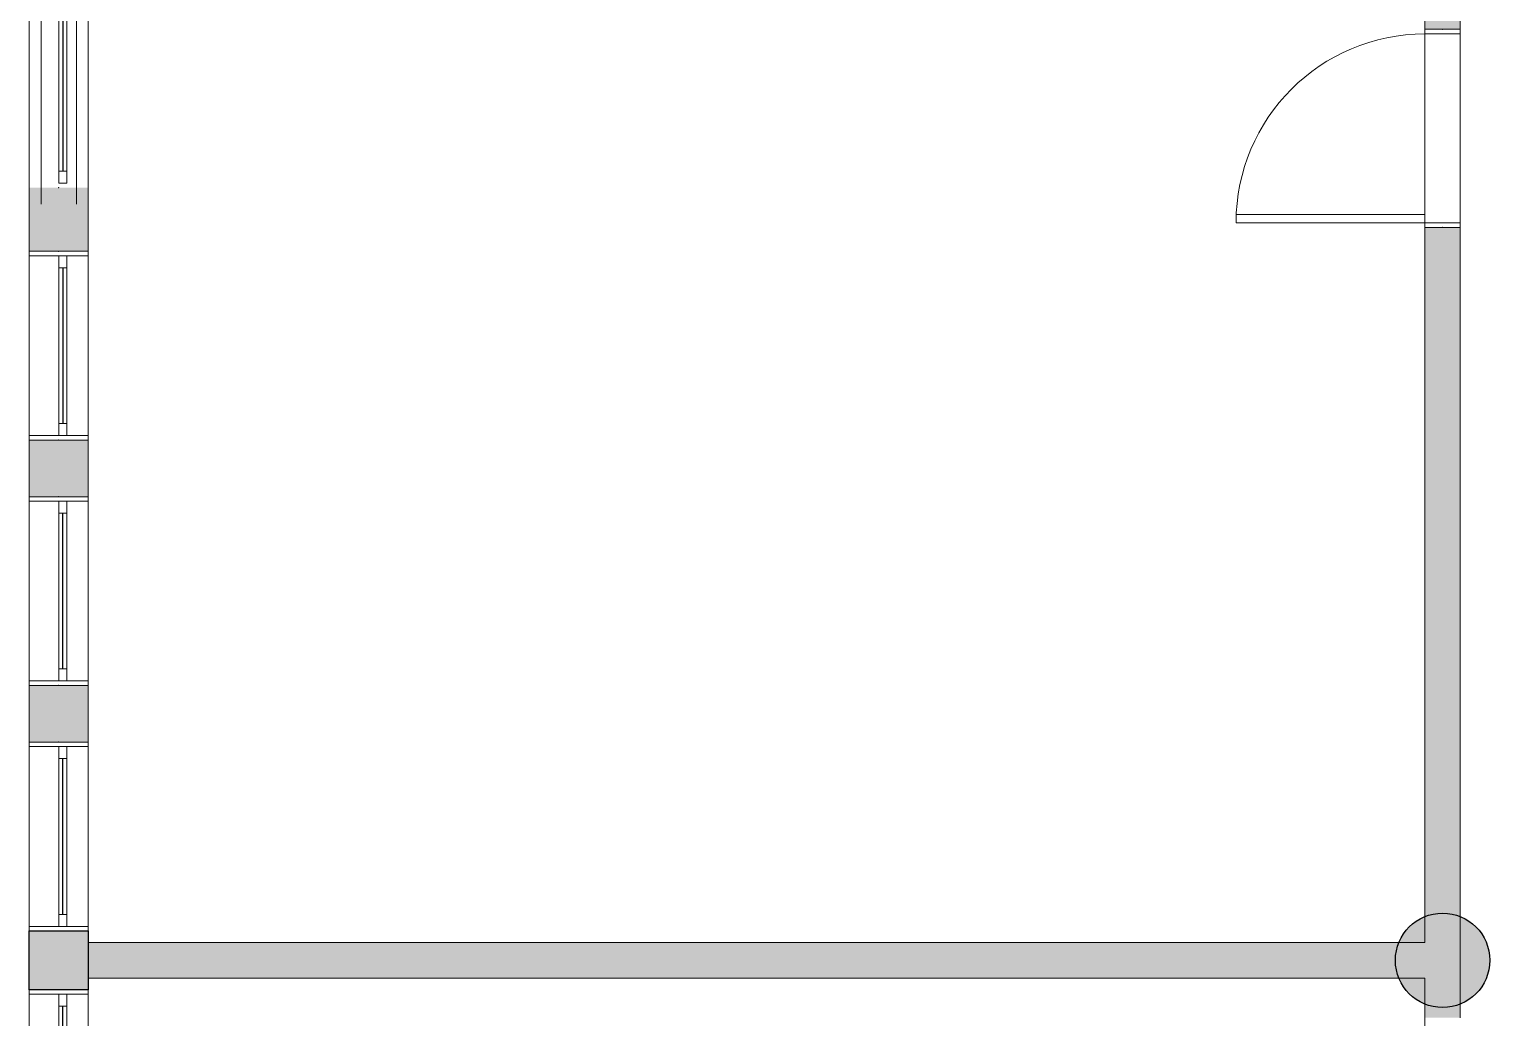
# Model space of a CAD drawing. Header units: metres. Extents: x 512 to 829, y -209 to 245.
# Drawn here: x 745.45 to 751.63, y -90.22 to -86.03 of the extents above; entities that cross this region are included whole.
import ezdxf

# ---------------------------------------------------------------- set-up
doc = ezdxf.new("R2010")
doc.units = ezdxf.units.M
doc.header["$LTSCALE"] = 0.508
doc.set_wipeout_variables(frame=1)
doc.header["$PDSIZE"] = -2
for name, color, linetype, lineweight in [('CONTORNO', 7, 'Continuous', 15), ('None', 7, 'Continuous', 5), ('NãoImprimir', 7, 'Continuous', 5), ('Peitoris', 2, 'Continuous', 5), ('Telhado-Princ', 7, 'Continuous', 5)]:
    doc.layers.add(name, color=color, linetype=linetype, lineweight=lineweight)

# ---------------------------------------------------------------- blocks, each defined once
blk = doc.blocks.new('Grupo-887')
at = {"layer": 'CONTORNO', "color": 7, "linetype": 'Continuous', "lineweight": 9}
for p, q in [((0.47, 0.075), (-0.47, 0.075)), ((0.47, -0.075), (-0.47, -0.075))]:
    blk.add_line(p, q, dxfattribs=at)
blk = doc.blocks.new('Grupo-888')
at = {"layer": 'None', "color": 7, "linetype": 'Continuous', "lineweight": 5}
for p, q in [((-0.38095, 0.034925), (-0.38095, 0)), ((0.38095, 0.034925), (0.38095, 0))]:
    blk.add_line(p, q, dxfattribs=at)
blk = doc.blocks.new('Grupo-889')
at = {"color": 7, "linetype": 'Continuous', "lineweight": 5}
for points in [[(-0.38095, 0.034925), (-0.33015, 0.034925), (-0.33015, 0), (-0.38095, 0)], [(0.33015, 0.034925), (0.38095, 0.034925), (0.38095, 0), (0.33015, 0)]]:
    blk.add_wipeout(points, dxfattribs=at).dxf.layer = 'None'
at = {"layer": 'None', "color": 7, "linetype": 'Continuous', "lineweight": 5}
for points in [[(-0.38095, 0.034925), (-0.33015, 0.034925), (-0.33015, 0), (-0.38095, 0)], [(0.33015, 0.034925), (0.38095, 0.034925), (0.38095, 0), (0.33015, 0)]]:
    blk.add_lwpolyline(points, close=True, dxfattribs=at)
blk = doc.blocks.new('Grupo-890')
at = {"layer": 'None', "color": 7}
blk.add_blockref('Grupo-888', (0, 0), dxfattribs=at)
at = {"color": 7, "linetype": 'Continuous', "lineweight": 5}
blk.add_wipeout([(-0.33015, 0.034925), (0.33015, 0.034925), (0.33015, 0), (-0.33015, 0)], dxfattribs=at).dxf.layer = 'None'
at = {"layer": 'None', "color": 7, "linetype": 'Continuous', "lineweight": 5}
blk.add_lwpolyline([(-0.33015, 0.034925), (0.33015, 0.034925), (0.33015, 0), (-0.33015, 0)], close=True, dxfattribs=at)
at = {"layer": 'None', "color": 7}
blk.add_blockref('Grupo-889', (0, 0), dxfattribs=at)
at = {"layer": 'None', "color": 7, "linetype": 'Continuous', "lineweight": 5}
for p, q in [((-0.38095, 0.034925), (-0.33015, 0.034925)), ((-0.38095, 0), (-0.33015, 0)), ((-0.33015, 0.034925), (-0.33015, 0)), ((0.38095, 0.034925), (0.33015, 0.034925)), ((0.33015, 0.034925), (0.33015, 0)), ((0.38095, 0), (0.33015, 0))]:
    blk.add_line(p, q, dxfattribs=at)
blk = doc.blocks.new('Grupo-891')
at = {"color": 7, "linetype": 'Continuous', "lineweight": 9}
blk.add_wipeout([(-0.3301, 0.0181), (0.3301, 0.0181), (0.3301, 0.0168), (-0.3301, 0.0168)], dxfattribs=at).dxf.layer = 'None'
blk = doc.blocks.new('Grupo-892')
at = {"layer": 'None', "color": 7}
blk.add_blockref('Grupo-891', (0, 0), dxfattribs=at)
at = {"layer": 'None', "color": 7, "linetype": 'Continuous', "lineweight": 25}
for p, q in [((-0.3301, 0.0181), (0.3301, 0.0181)), ((-0.3301, 0.0168), (0.3301, 0.0168))]:
    blk.add_line(p, q, dxfattribs=at)
blk = doc.blocks.new('Grupo-893')
at = {"layer": 'None', "color": 7, "linetype": 'Continuous', "lineweight": 20}
for p, q in [((0.4, 0.125), (-0.4, 0.125)), ((0.4, -0.125), (-0.4, -0.125))]:
    blk.add_line(p, q, dxfattribs=at)
blk = doc.blocks.new('Window (2D)-86')
at = {"color": 7, "linetype": 'Continuous', "lineweight": 5}
blk.add_wipeout([(-0.4, 0.125), (0.4, 0.125), (0.4, -0.125), (-0.4, -0.125)], dxfattribs=at).dxf.layer = 'None'
at = {"layer": 'None', "color": 7, "linetype": 'Continuous', "lineweight": 5}
for p, q in [((-0.4, 0.125), (0.4, 0.125)), ((-0.4, -0.125), (0.4, -0.125))]:
    blk.add_line(p, q, dxfattribs=at)
at = {"layer": 'NãoImprimir', "linetype": 'Continuous'}
for p in [(-0.4, 0), (0.4, 0)]:
    blk.add_point(p, dxfattribs=at)
at = {"layer": 'None', "color": 7}
blk.add_blockref('Grupo-887', (0, 0), dxfattribs=at)
at = {"layer": 'Peitoris'}
blk.add_blockref('Grupo-890', (0, 0), dxfattribs=at)
blk.add_blockref('Grupo-892', (0, 0), dxfattribs=at)
at = {"layer": 'Telhado-Princ'}
blk.add_blockref('Grupo-893', (0, 0), dxfattribs=at)
blk = doc.blocks.new('Grupo-894')
at = {"color": 7, "linetype": 'Continuous', "lineweight": 5}
for points in [[(-0.4, 0.125), (-0.38095, 0.125), (-0.38095, -0.125), (-0.4, -0.125)], [(0.38095, 0.125), (0.4, 0.125), (0.4, -0.125), (0.38095, -0.125)]]:
    blk.add_wipeout(points, dxfattribs=at).dxf.layer = 'None'
at = {"layer": 'None', "color": 7, "linetype": 'Continuous', "lineweight": 5}
for points in [[(-0.4, 0.125), (-0.38095, 0.125), (-0.38095, -0.125), (-0.4, -0.125)], [(0.38095, 0.125), (0.4, 0.125), (0.4, -0.125), (0.38095, -0.125)]]:
    blk.add_lwpolyline(points, close=True, dxfattribs=at)
blk = doc.blocks.new('Grupo-895')
at = {"layer": 'None', "color": 7}
blk.add_blockref('Grupo-894', (0, 0), dxfattribs=at)
at = {"layer": 'None', "color": 7, "linetype": 'Continuous', "lineweight": 5}
for p, q in [((-0.4, 0.125), (-0.38095, 0.125)), ((-0.38095, 0.125), (-0.38095, -0.125)), ((0.4, 0.125), (0.38095, 0.125)), ((0.38095, 0.125), (0.38095, -0.125)), ((-0.4, -0.125), (-0.38095, -0.125)), ((0.4, -0.125), (0.38095, -0.125))]:
    blk.add_line(p, q, dxfattribs=at)
blk = doc.blocks.new('Grupo-896')
at = {"layer": 'None', "color": 7, "linetype": 'Continuous', "lineweight": 5}
for p, q in [((-0.38095, 0.034925), (-0.38095, 0)), ((0.38095, 0.034925), (0.38095, 0))]:
    blk.add_line(p, q, dxfattribs=at)
blk = doc.blocks.new('Grupo-897')
at = {"color": 7, "linetype": 'Continuous', "lineweight": 5}
for points in [[(-0.38095, 0.034925), (-0.33015, 0.034925), (-0.33015, 0), (-0.38095, 0)], [(0.33015, 0.034925), (0.38095, 0.034925), (0.38095, 0), (0.33015, 0)]]:
    blk.add_wipeout(points, dxfattribs=at).dxf.layer = 'None'
at = {"layer": 'None', "color": 7, "linetype": 'Continuous', "lineweight": 5}
for points in [[(-0.38095, 0.034925), (-0.33015, 0.034925), (-0.33015, 0), (-0.38095, 0)], [(0.33015, 0.034925), (0.38095, 0.034925), (0.38095, 0), (0.33015, 0)]]:
    blk.add_lwpolyline(points, close=True, dxfattribs=at)
blk = doc.blocks.new('Grupo-898')
at = {"layer": 'None', "color": 7}
blk.add_blockref('Grupo-896', (0, 0), dxfattribs=at)
at = {"color": 7, "linetype": 'Continuous', "lineweight": 5}
blk.add_wipeout([(-0.33015, 0.034925), (0.33015, 0.034925), (0.33015, 0), (-0.33015, 0)], dxfattribs=at).dxf.layer = 'None'
at = {"layer": 'None', "color": 7, "linetype": 'Continuous', "lineweight": 5}
blk.add_lwpolyline([(-0.33015, 0.034925), (0.33015, 0.034925), (0.33015, 0), (-0.33015, 0)], close=True, dxfattribs=at)
at = {"layer": 'None', "color": 7}
blk.add_blockref('Grupo-897', (0, 0), dxfattribs=at)
at = {"layer": 'None', "color": 7, "linetype": 'Continuous', "lineweight": 5}
for p, q in [((-0.38095, 0.034925), (-0.33015, 0.034925)), ((-0.38095, 0), (-0.33015, 0)), ((-0.33015, 0.034925), (-0.33015, 0)), ((0.38095, 0.034925), (0.33015, 0.034925)), ((0.33015, 0.034925), (0.33015, 0)), ((0.38095, 0), (0.33015, 0))]:
    blk.add_line(p, q, dxfattribs=at)
blk = doc.blocks.new('Grupo-899')
at = {"color": 7, "linetype": 'Continuous', "lineweight": 9}
blk.add_wipeout([(-0.3301, 0.0181), (0.3301, 0.0181), (0.3301, 0.0168), (-0.3301, 0.0168)], dxfattribs=at).dxf.layer = 'None'
blk = doc.blocks.new('Grupo-900')
at = {"layer": 'None', "color": 7}
blk.add_blockref('Grupo-899', (0, 0), dxfattribs=at)
at = {"layer": 'None', "color": 7, "linetype": 'Continuous', "lineweight": 25}
for p, q in [((-0.3301, 0.0181), (0.3301, 0.0181)), ((-0.3301, 0.0168), (0.3301, 0.0168))]:
    blk.add_line(p, q, dxfattribs=at)
blk = doc.blocks.new('Grupo-901')
at = {"layer": 'None', "color": 7, "linetype": 'Continuous', "lineweight": 20}
for p, q in [((0.4, 0.125), (-0.4, 0.125)), ((0.4, -0.125), (-0.4, -0.125))]:
    blk.add_line(p, q, dxfattribs=at)
blk = doc.blocks.new('Window (2D)-87')
at = {"color": 7, "linetype": 'Continuous', "lineweight": 5}
blk.add_wipeout([(-0.4, 0.125), (0.4, 0.125), (0.4, -0.125), (-0.4, -0.125)], dxfattribs=at).dxf.layer = 'None'
at = {"layer": 'None', "color": 7}
blk.add_blockref('Grupo-895', (0, 0), dxfattribs=at)
at = {"layer": 'None', "color": 7, "linetype": 'Continuous', "lineweight": 5}
for p, q in [((-0.4, 0.125), (0.4, 0.125)), ((-0.4, -0.125), (0.4, -0.125))]:
    blk.add_line(p, q, dxfattribs=at)
at = {"layer": 'NãoImprimir', "linetype": 'Continuous'}
for p in [(-0.4, 0), (0.4, 0)]:
    blk.add_point(p, dxfattribs=at)
at = {"layer": 'Peitoris'}
blk.add_blockref('Grupo-898', (0, 0), dxfattribs=at)
blk.add_blockref('Grupo-900', (0, 0), dxfattribs=at)
at = {"layer": 'Telhado-Princ'}
blk.add_blockref('Grupo-901', (0, 0), dxfattribs=at)
blk = doc.blocks.new('Grupo-902')
at = {"color": 7, "linetype": 'Continuous', "lineweight": 5}
for points in [[(-0.4, 0.125), (-0.38095, 0.125), (-0.38095, -0.125), (-0.4, -0.125)], [(0.38095, 0.125), (0.4, 0.125), (0.4, -0.125), (0.38095, -0.125)]]:
    blk.add_wipeout(points, dxfattribs=at).dxf.layer = 'None'
at = {"layer": 'None', "color": 7, "linetype": 'Continuous', "lineweight": 5}
for points in [[(-0.4, 0.125), (-0.38095, 0.125), (-0.38095, -0.125), (-0.4, -0.125)], [(0.38095, 0.125), (0.4, 0.125), (0.4, -0.125), (0.38095, -0.125)]]:
    blk.add_lwpolyline(points, close=True, dxfattribs=at)
blk = doc.blocks.new('Grupo-903')
at = {"layer": 'None', "color": 7}
blk.add_blockref('Grupo-902', (0, 0), dxfattribs=at)
at = {"layer": 'None', "color": 7, "linetype": 'Continuous', "lineweight": 5}
for p, q in [((-0.4, 0.125), (-0.38095, 0.125)), ((-0.38095, 0.125), (-0.38095, -0.125)), ((0.4, 0.125), (0.38095, 0.125)), ((0.38095, 0.125), (0.38095, -0.125)), ((-0.4, -0.125), (-0.38095, -0.125)), ((0.4, -0.125), (0.38095, -0.125))]:
    blk.add_line(p, q, dxfattribs=at)
blk = doc.blocks.new('Grupo-904')
at = {"layer": 'None', "color": 7, "linetype": 'Continuous', "lineweight": 5}
for p, q in [((-0.38095, 0.034925), (-0.38095, 0)), ((0.38095, 0.034925), (0.38095, 0))]:
    blk.add_line(p, q, dxfattribs=at)
blk = doc.blocks.new('Grupo-905')
at = {"color": 7, "linetype": 'Continuous', "lineweight": 5}
for points in [[(-0.38095, 0.034925), (-0.33015, 0.034925), (-0.33015, 0), (-0.38095, 0)], [(0.33015, 0.034925), (0.38095, 0.034925), (0.38095, 0), (0.33015, 0)]]:
    blk.add_wipeout(points, dxfattribs=at).dxf.layer = 'None'
at = {"layer": 'None', "color": 7, "linetype": 'Continuous', "lineweight": 5}
for points in [[(-0.38095, 0.034925), (-0.33015, 0.034925), (-0.33015, 0), (-0.38095, 0)], [(0.33015, 0.034925), (0.38095, 0.034925), (0.38095, 0), (0.33015, 0)]]:
    blk.add_lwpolyline(points, close=True, dxfattribs=at)
blk = doc.blocks.new('Grupo-906')
at = {"layer": 'None', "color": 7}
blk.add_blockref('Grupo-904', (0, 0), dxfattribs=at)
at = {"color": 7, "linetype": 'Continuous', "lineweight": 5}
blk.add_wipeout([(-0.33015, 0.034925), (0.33015, 0.034925), (0.33015, 0), (-0.33015, 0)], dxfattribs=at).dxf.layer = 'None'
at = {"layer": 'None', "color": 7, "linetype": 'Continuous', "lineweight": 5}
blk.add_lwpolyline([(-0.33015, 0.034925), (0.33015, 0.034925), (0.33015, 0), (-0.33015, 0)], close=True, dxfattribs=at)
at = {"layer": 'None', "color": 7}
blk.add_blockref('Grupo-905', (0, 0), dxfattribs=at)
at = {"layer": 'None', "color": 7, "linetype": 'Continuous', "lineweight": 5}
for p, q in [((-0.38095, 0.034925), (-0.33015, 0.034925)), ((-0.38095, 0), (-0.33015, 0)), ((-0.33015, 0.034925), (-0.33015, 0)), ((0.38095, 0.034925), (0.33015, 0.034925)), ((0.33015, 0.034925), (0.33015, 0)), ((0.38095, 0), (0.33015, 0))]:
    blk.add_line(p, q, dxfattribs=at)
blk = doc.blocks.new('Grupo-907')
at = {"color": 7, "linetype": 'Continuous', "lineweight": 9}
blk.add_wipeout([(-0.3301, 0.0181), (0.3301, 0.0181), (0.3301, 0.0168), (-0.3301, 0.0168)], dxfattribs=at).dxf.layer = 'None'
blk = doc.blocks.new('Grupo-908')
at = {"layer": 'None', "color": 7}
blk.add_blockref('Grupo-907', (0, 0), dxfattribs=at)
at = {"layer": 'None', "color": 7, "linetype": 'Continuous', "lineweight": 25}
for p, q in [((-0.3301, 0.0181), (0.3301, 0.0181)), ((-0.3301, 0.0168), (0.3301, 0.0168))]:
    blk.add_line(p, q, dxfattribs=at)
blk = doc.blocks.new('Grupo-909')
at = {"layer": 'None', "color": 7, "linetype": 'Continuous', "lineweight": 20}
for p, q in [((0.4, 0.125), (-0.4, 0.125)), ((0.4, -0.125), (-0.4, -0.125))]:
    blk.add_line(p, q, dxfattribs=at)
blk = doc.blocks.new('Window (2D)-88')
at = {"color": 7, "linetype": 'Continuous', "lineweight": 5}
blk.add_wipeout([(-0.4, 0.125), (0.4, 0.125), (0.4, -0.125), (-0.4, -0.125)], dxfattribs=at).dxf.layer = 'None'
at = {"layer": 'None', "color": 7}
blk.add_blockref('Grupo-903', (0, 0), dxfattribs=at)
at = {"layer": 'None', "color": 7, "linetype": 'Continuous', "lineweight": 5}
for p, q in [((-0.4, 0.125), (0.4, 0.125)), ((-0.4, -0.125), (0.4, -0.125))]:
    blk.add_line(p, q, dxfattribs=at)
at = {"layer": 'NãoImprimir', "linetype": 'Continuous'}
for p in [(-0.4, 0), (0.4, 0)]:
    blk.add_point(p, dxfattribs=at)
at = {"layer": 'Peitoris'}
blk.add_blockref('Grupo-906', (0, 0), dxfattribs=at)
blk.add_blockref('Grupo-908', (0, 0), dxfattribs=at)
at = {"layer": 'Telhado-Princ'}
blk.add_blockref('Grupo-909', (0, 0), dxfattribs=at)
blk = doc.blocks.new('Grupo-910')
at = {"color": 7, "linetype": 'Continuous', "lineweight": 5}
for points in [[(-0.4, 0.125), (-0.38095, 0.125), (-0.38095, -0.125), (-0.4, -0.125)], [(0.38095, 0.125), (0.4, 0.125), (0.4, -0.125), (0.38095, -0.125)]]:
    blk.add_wipeout(points, dxfattribs=at).dxf.layer = 'None'
at = {"layer": 'None', "color": 7, "linetype": 'Continuous', "lineweight": 5}
for points in [[(-0.4, 0.125), (-0.38095, 0.125), (-0.38095, -0.125), (-0.4, -0.125)], [(0.38095, 0.125), (0.4, 0.125), (0.4, -0.125), (0.38095, -0.125)]]:
    blk.add_lwpolyline(points, close=True, dxfattribs=at)
blk = doc.blocks.new('Grupo-911')
at = {"layer": 'None', "color": 7}
blk.add_blockref('Grupo-910', (0, 0), dxfattribs=at)
at = {"layer": 'None', "color": 7, "linetype": 'Continuous', "lineweight": 5}
for p, q in [((-0.4, 0.125), (-0.38095, 0.125)), ((-0.38095, 0.125), (-0.38095, -0.125)), ((0.4, 0.125), (0.38095, 0.125)), ((0.38095, 0.125), (0.38095, -0.125)), ((-0.4, -0.125), (-0.38095, -0.125)), ((0.4, -0.125), (0.38095, -0.125))]:
    blk.add_line(p, q, dxfattribs=at)
blk = doc.blocks.new('Grupo-912')
at = {"layer": 'None', "color": 7, "linetype": 'Continuous', "lineweight": 5}
for p, q in [((-0.38095, 0.034925), (-0.38095, 0)), ((0.38095, 0.034925), (0.38095, 0))]:
    blk.add_line(p, q, dxfattribs=at)
blk = doc.blocks.new('Grupo-913')
at = {"color": 7, "linetype": 'Continuous', "lineweight": 5}
for points in [[(-0.38095, 0.034925), (-0.33015, 0.034925), (-0.33015, 0), (-0.38095, 0)], [(0.33015, 0.034925), (0.38095, 0.034925), (0.38095, 0), (0.33015, 0)]]:
    blk.add_wipeout(points, dxfattribs=at).dxf.layer = 'None'
at = {"layer": 'None', "color": 7, "linetype": 'Continuous', "lineweight": 5}
for points in [[(-0.38095, 0.034925), (-0.33015, 0.034925), (-0.33015, 0), (-0.38095, 0)], [(0.33015, 0.034925), (0.38095, 0.034925), (0.38095, 0), (0.33015, 0)]]:
    blk.add_lwpolyline(points, close=True, dxfattribs=at)
blk = doc.blocks.new('Grupo-914')
at = {"layer": 'None', "color": 7}
blk.add_blockref('Grupo-912', (0, 0), dxfattribs=at)
at = {"color": 7, "linetype": 'Continuous', "lineweight": 5}
blk.add_wipeout([(-0.33015, 0.034925), (0.33015, 0.034925), (0.33015, 0), (-0.33015, 0)], dxfattribs=at).dxf.layer = 'None'
at = {"layer": 'None', "color": 7, "linetype": 'Continuous', "lineweight": 5}
blk.add_lwpolyline([(-0.33015, 0.034925), (0.33015, 0.034925), (0.33015, 0), (-0.33015, 0)], close=True, dxfattribs=at)
at = {"layer": 'None', "color": 7}
blk.add_blockref('Grupo-913', (0, 0), dxfattribs=at)
at = {"layer": 'None', "color": 7, "linetype": 'Continuous', "lineweight": 5}
for p, q in [((-0.38095, 0.034925), (-0.33015, 0.034925)), ((-0.38095, 0), (-0.33015, 0)), ((-0.33015, 0.034925), (-0.33015, 0)), ((0.38095, 0.034925), (0.33015, 0.034925)), ((0.33015, 0.034925), (0.33015, 0)), ((0.38095, 0), (0.33015, 0))]:
    blk.add_line(p, q, dxfattribs=at)
blk = doc.blocks.new('Grupo-915')
at = {"color": 7, "linetype": 'Continuous', "lineweight": 9}
blk.add_wipeout([(-0.3301, 0.0181), (0.3301, 0.0181), (0.3301, 0.0168), (-0.3301, 0.0168)], dxfattribs=at).dxf.layer = 'None'
blk = doc.blocks.new('Grupo-916')
at = {"layer": 'None', "color": 7}
blk.add_blockref('Grupo-915', (0, 0), dxfattribs=at)
at = {"layer": 'None', "color": 7, "linetype": 'Continuous', "lineweight": 25}
for p, q in [((-0.3301, 0.0181), (0.3301, 0.0181)), ((-0.3301, 0.0168), (0.3301, 0.0168))]:
    blk.add_line(p, q, dxfattribs=at)
blk = doc.blocks.new('Grupo-917')
at = {"layer": 'None', "color": 7, "linetype": 'Continuous', "lineweight": 20}
for p, q in [((0.4, 0.125), (-0.4, 0.125)), ((0.4, -0.125), (-0.4, -0.125))]:
    blk.add_line(p, q, dxfattribs=at)
blk = doc.blocks.new('Window (2D)-89')
at = {"color": 7, "linetype": 'Continuous', "lineweight": 5}
blk.add_wipeout([(-0.4, 0.125), (0.4, 0.125), (0.4, -0.125), (-0.4, -0.125)], dxfattribs=at).dxf.layer = 'None'
at = {"layer": 'None', "color": 7}
blk.add_blockref('Grupo-911', (0, 0), dxfattribs=at)
at = {"layer": 'None', "color": 7, "linetype": 'Continuous', "lineweight": 5}
for p, q in [((-0.4, 0.125), (0.4, 0.125)), ((-0.4, -0.125), (0.4, -0.125))]:
    blk.add_line(p, q, dxfattribs=at)
at = {"layer": 'NãoImprimir', "linetype": 'Continuous'}
for p in [(-0.4, 0), (0.4, 0)]:
    blk.add_point(p, dxfattribs=at)
at = {"layer": 'Peitoris'}
blk.add_blockref('Grupo-914', (0, 0), dxfattribs=at)
blk.add_blockref('Grupo-916', (0, 0), dxfattribs=at)
at = {"layer": 'Telhado-Princ'}
blk.add_blockref('Grupo-917', (0, 0), dxfattribs=at)
blk = doc.blocks.new('Grupo-918')
at = {"color": 7, "linetype": 'Continuous', "lineweight": 5}
for points in [[(-0.4, 0.125), (-0.38095, 0.125), (-0.38095, -0.125), (-0.4, -0.125)], [(0.38095, 0.125), (0.4, 0.125), (0.4, -0.125), (0.38095, -0.125)]]:
    blk.add_wipeout(points, dxfattribs=at).dxf.layer = 'None'
at = {"layer": 'None', "color": 7, "linetype": 'Continuous', "lineweight": 5}
for points in [[(-0.4, 0.125), (-0.38095, 0.125), (-0.38095, -0.125), (-0.4, -0.125)], [(0.38095, 0.125), (0.4, 0.125), (0.4, -0.125), (0.38095, -0.125)]]:
    blk.add_lwpolyline(points, close=True, dxfattribs=at)
blk = doc.blocks.new('Grupo-919')
at = {"layer": 'None', "color": 7}
blk.add_blockref('Grupo-918', (0, 0), dxfattribs=at)
at = {"layer": 'None', "color": 7, "linetype": 'Continuous', "lineweight": 5}
for p, q in [((-0.4, 0.125), (-0.38095, 0.125)), ((-0.38095, 0.125), (-0.38095, -0.125)), ((0.4, 0.125), (0.38095, 0.125)), ((0.38095, 0.125), (0.38095, -0.125)), ((-0.4, -0.125), (-0.38095, -0.125)), ((0.4, -0.125), (0.38095, -0.125))]:
    blk.add_line(p, q, dxfattribs=at)
blk = doc.blocks.new('Grupo-920')
at = {"layer": 'None', "color": 7, "linetype": 'Continuous', "lineweight": 5}
for p, q in [((-0.38095, 0.034925), (-0.38095, 0)), ((0.38095, 0.034925), (0.38095, 0))]:
    blk.add_line(p, q, dxfattribs=at)
blk = doc.blocks.new('Grupo-921')
at = {"color": 7, "linetype": 'Continuous', "lineweight": 5}
for points in [[(-0.38095, 0.034925), (-0.33015, 0.034925), (-0.33015, 0), (-0.38095, 0)], [(0.33015, 0.034925), (0.38095, 0.034925), (0.38095, 0), (0.33015, 0)]]:
    blk.add_wipeout(points, dxfattribs=at).dxf.layer = 'None'
at = {"layer": 'None', "color": 7, "linetype": 'Continuous', "lineweight": 5}
for points in [[(-0.38095, 0.034925), (-0.33015, 0.034925), (-0.33015, 0), (-0.38095, 0)], [(0.33015, 0.034925), (0.38095, 0.034925), (0.38095, 0), (0.33015, 0)]]:
    blk.add_lwpolyline(points, close=True, dxfattribs=at)
blk = doc.blocks.new('Grupo-922')
at = {"layer": 'None', "color": 7}
blk.add_blockref('Grupo-920', (0, 0), dxfattribs=at)
at = {"color": 7, "linetype": 'Continuous', "lineweight": 5}
blk.add_wipeout([(-0.33015, 0.034925), (0.33015, 0.034925), (0.33015, 0), (-0.33015, 0)], dxfattribs=at).dxf.layer = 'None'
at = {"layer": 'None', "color": 7, "linetype": 'Continuous', "lineweight": 5}
blk.add_lwpolyline([(-0.33015, 0.034925), (0.33015, 0.034925), (0.33015, 0), (-0.33015, 0)], close=True, dxfattribs=at)
at = {"layer": 'None', "color": 7}
blk.add_blockref('Grupo-921', (0, 0), dxfattribs=at)
at = {"layer": 'None', "color": 7, "linetype": 'Continuous', "lineweight": 5}
for p, q in [((-0.38095, 0.034925), (-0.33015, 0.034925)), ((-0.38095, 0), (-0.33015, 0)), ((-0.33015, 0.034925), (-0.33015, 0)), ((0.38095, 0.034925), (0.33015, 0.034925)), ((0.33015, 0.034925), (0.33015, 0)), ((0.38095, 0), (0.33015, 0))]:
    blk.add_line(p, q, dxfattribs=at)
blk = doc.blocks.new('Grupo-923')
at = {"color": 7, "linetype": 'Continuous', "lineweight": 9}
blk.add_wipeout([(-0.3301, 0.0181), (0.3301, 0.0181), (0.3301, 0.0168), (-0.3301, 0.0168)], dxfattribs=at).dxf.layer = 'None'
blk = doc.blocks.new('Grupo-924')
at = {"layer": 'None', "color": 7}
blk.add_blockref('Grupo-923', (0, 0), dxfattribs=at)
at = {"layer": 'None', "color": 7, "linetype": 'Continuous', "lineweight": 25}
for p, q in [((-0.3301, 0.0181), (0.3301, 0.0181)), ((-0.3301, 0.0168), (0.3301, 0.0168))]:
    blk.add_line(p, q, dxfattribs=at)
blk = doc.blocks.new('Grupo-925')
at = {"layer": 'None', "color": 7, "linetype": 'Continuous', "lineweight": 20}
for p, q in [((0.4, 0.125), (-0.4, 0.125)), ((0.4, -0.125), (-0.4, -0.125))]:
    blk.add_line(p, q, dxfattribs=at)
blk = doc.blocks.new('Window (2D)-90')
at = {"color": 7, "linetype": 'Continuous', "lineweight": 5}
blk.add_wipeout([(-0.4, 0.125), (0.4, 0.125), (0.4, -0.125), (-0.4, -0.125)], dxfattribs=at).dxf.layer = 'None'
at = {"layer": 'None', "color": 7}
blk.add_blockref('Grupo-919', (0, 0), dxfattribs=at)
at = {"layer": 'None', "color": 7, "linetype": 'Continuous', "lineweight": 5}
for p, q in [((-0.4, 0.125), (0.4, 0.125)), ((-0.4, -0.125), (0.4, -0.125))]:
    blk.add_line(p, q, dxfattribs=at)
at = {"layer": 'NãoImprimir', "linetype": 'Continuous'}
for p in [(-0.4, 0), (0.4, 0)]:
    blk.add_point(p, dxfattribs=at)
at = {"layer": 'Peitoris'}
blk.add_blockref('Grupo-922', (0, 0), dxfattribs=at)
blk.add_blockref('Grupo-924', (0, 0), dxfattribs=at)
at = {"layer": 'Telhado-Princ'}
blk.add_blockref('Grupo-925', (0, 0), dxfattribs=at)
blk = doc.blocks.new('Grupo-1399')
at = {"layer": 'None', "color": 7, "linetype": 'Continuous', "lineweight": 5}
for p, q in [((-0.42, 0.075), (-0.42, -0.075)), ((0.42, 0.075), (0.42, -0.075))]:
    blk.add_line(p, q, dxfattribs=at)
blk = doc.blocks.new('Grupo-1400')
at = {"color": 7, "linetype": 'Continuous', "lineweight": 5}
for points in [[(-0.42, 0.075), (-0.4, 0.075), (-0.4, -0.075), (-0.42, -0.075)], [(0.4, 0.075), (0.42, 0.075), (0.42, -0.075), (0.4, -0.075)]]:
    blk.add_wipeout(points, dxfattribs=at).dxf.layer = 'None'
at = {"layer": 'None', "color": 7, "linetype": 'Continuous', "lineweight": 5}
for points in [[(-0.42, 0.075), (-0.4, 0.075), (-0.4, -0.075), (-0.42, -0.075)], [(0.4, 0.075), (0.42, 0.075), (0.42, -0.075), (0.4, -0.075)]]:
    blk.add_lwpolyline(points, close=True, dxfattribs=at)
blk = doc.blocks.new('Grupo-1401')
at = {"layer": 'None', "color": 7}
blk.add_blockref('Grupo-1399', (0, 0), dxfattribs=at)
blk.add_blockref('Grupo-1400', (0, 0), dxfattribs=at)
at = {"layer": 'None', "color": 7, "linetype": 'Continuous', "lineweight": 5}
for p, q in [((-0.42, 0.075), (-0.4, 0.075)), ((-0.4, 0.075), (-0.4, -0.075)), ((0.42, 0.075), (0.4, 0.075)), ((0.4, 0.075), (0.4, -0.075)), ((-0.42, -0.075), (-0.4, -0.075)), ((0.42, -0.075), (0.4, -0.075))]:
    blk.add_line(p, q, dxfattribs=at)
blk = doc.blocks.new('Grupo-1402')
at = {"layer": 'None', "color": 7, "linetype": 'Continuous', "lineweight": 5}
blk.add_arc((-0.4, 0.075), 0.8, 0, 90, dxfattribs=at)
blk = doc.blocks.new('Grupo-1403')
at = {"color": 7, "linetype": 'Continuous', "lineweight": 5}
blk.add_wipeout([(-0.4, 0.075), (-0.4, 0.875), (-0.365, 0.875), (-0.365, 0.075)], dxfattribs=at).dxf.layer = 'None'
at = {"layer": 'None', "color": 7, "linetype": 'Continuous', "lineweight": 5}
blk.add_lwpolyline([(-0.4, 0.075), (-0.4, 0.875), (-0.365, 0.875), (-0.365, 0.075)], close=True, dxfattribs=at)
blk = doc.blocks.new('Grupo-1404')
at = {"layer": 'None', "color": 7}
blk.add_blockref('Grupo-1403', (0, 0), dxfattribs=at)
at = {"layer": 'None', "color": 7, "linetype": 'Continuous', "lineweight": 5}
for p, q in [((-0.4, 0.075), (-0.4, 0.875)), ((-0.4, 0.875), (-0.365, 0.875)), ((-0.365, 0.075), (-0.365, 0.875)), ((-0.4, 0.075), (-0.365, 0.075))]:
    blk.add_line(p, q, dxfattribs=at)
blk = doc.blocks.new('Grupo-1405')
at = {"layer": 'Peitoris', "color": 7}
blk.add_blockref('Grupo-1404', (0, 0), dxfattribs=at)
blk = doc.blocks.new('Grupo-1406')
at = {"layer": 'None', "color": 7, "linetype": 'Continuous', "lineweight": 5}
for p, q in [((0.42, 0.075), (-0.42, 0.075)), ((0.42, -0.075), (-0.42, -0.075))]:
    blk.add_line(p, q, dxfattribs=at)
blk = doc.blocks.new('Door (2D)-33')
at = {"layer": 'None', "color": 7}
blk.add_blockref('Grupo-1401', (0, 0), dxfattribs=at)
at = {"layer": 'NãoImprimir', "color": 7, "linetype": 'Continuous', "lineweight": 5}
for p in [(-0.42, 0), (0.42, 0)]:
    blk.add_point(p, dxfattribs=at)
at = {"layer": 'Peitoris', "color": 7}
blk.add_blockref('Grupo-1402', (0, 0), dxfattribs=at)
at = {"layer": 'None', "color": 7}
blk.add_blockref('Grupo-1405', (0, 0), dxfattribs=at)
at = {"layer": 'Telhado-Princ', "color": 7}
blk.add_blockref('Grupo-1406', (0, 0), dxfattribs=at)

msp = doc.modelspace()

# ---------------------------------------------------------------- hatches: boundary and pattern name
at = {"layer": 'None', "linetype": 'Continuous', "lineweight": 0}
h = msp.add_hatch(color=255, dxfattribs=at)
edge = h.paths.add_edge_path()
edge.add_arc((751.4345, -89.9742), 0.2, 0, 360)
h = msp.add_hatch(color=255, dxfattribs=at)
edge = h.paths.add_edge_path()
edge.add_arc((751.4345, -89.9742), 0.2, 0, 360)

# ---------------------------------------------------------------- linework, layer by layer
at = {"layer": 'None', "color": 7, "linetype": 'Continuous', "lineweight": 18}
for p, q in [((751.3595, -86.0278), (751.3595, -78.4778)), ((751.5095, -86.0278), (751.5095, -85.8492)), ((745.4455, -86.6992), (745.4455, -86.9692)), ((745.6955, -86.6992), (745.6955, -86.9692)), ((751.3595, -89.8992), (751.3595, -86.8678)), ((751.5095, -90.2178), (751.5095, -86.8678)), ((745.4455, -87.7692), (745.4455, -88.0092)), ((745.6955, -87.7692), (745.6955, -88.0092)), ((745.4455, -88.8092), (745.4455, -89.0492)), ((745.6955, -88.8092), (745.6955, -89.0492)), ((745.4455, -89.8492), (745.4455, -90.0992)), ((745.6955, -89.8492), (745.6955, -89.8992)), ((745.6955, -89.8992), (751.3595, -89.8992)), ((745.6955, -90.0492), (751.3595, -90.0492)), ((745.6955, -90.0492), (745.6955, -90.0992)), ((751.3595, -90.2178), (751.3595, -90.0492))]:
    msp.add_line(p, q, dxfattribs=at)
at = {"layer": 'None', "color": 7, "linetype": 'Continuous', "lineweight": 5}
for points in [[(745.6955, -89.8992), (751.3595, -89.8992), (751.3595, -73.2266), (745.6955, -73.2266)], [(751.3595, -90.0492), (745.6955, -90.0492), (745.6955, -98.2992), (751.3595, -98.2992)]]:
    msp.add_lwpolyline(points, close=True, dxfattribs=at)
at = {"layer": 'None', "color": 7, "linetype": 'Continuous', "lineweight": 25}
msp.add_circle((751.4345, -89.9742), 0.2, dxfattribs=at)
msp.add_circle((751.4345, -89.9742), 0.2, dxfattribs=at)
at = {"layer": 'None', "color": 250, "linetype": 'Continuous'}
for points in [[(751.5095, -86.0278), (751.3595, -86.0278), (751.5095, -78.4778), (751.3595, -78.4778)], [(745.4455, -86.6992), (745.6955, -86.6992), (745.4455, -86.9692), (745.6955, -86.9692)], [(751.5095, -90.2178), (751.3595, -90.2178), (751.5095, -86.8678), (751.3595, -86.8678)], [(745.4455, -87.7692), (745.6955, -87.7692), (745.4455, -88.0092), (745.6955, -88.0092)], [(745.4455, -88.8092), (745.6955, -88.8092), (745.4455, -89.0492), (745.6955, -89.0492)], [(745.4455, -89.8492), (745.6955, -89.8492), (745.4455, -90.0992), (745.6955, -90.0992)], [(745.6955, -90.0492), (745.6955, -89.8992), (751.3595, -90.0492), (751.3595, -89.8992)]]:
    msp.add_solid(points, dxfattribs=at)

# ---------------------------------------------------------------- next in the draw order: block references
at = {"layer": 'None', "color": 7}
for name, p, rotation in [('Window (2D)-86', (745.5705, -86.2992), 270), ('Door (2D)-33', (751.4345, -86.4478), 90), ('Window (2D)-87', (745.5705, -87.3692), 270)]:
    msp.add_blockref(name, p, dxfattribs=dict(at, rotation=rotation))
at = {"layer": 'None', "color": 7, "xscale": -1, "rotation": 270}
for name, p in [('Window (2D)-88', (745.5705, -88.4092)), ('Window (2D)-89', (745.5705, -89.4492)), ('Window (2D)-90', (745.5705, -90.4992))]:
    msp.add_blockref(name, p, dxfattribs=at)

# ---------------------------------------------------------------- next in the draw order: hatches: boundary and pattern name
at = {"layer": 'None', "linetype": 'Continuous', "lineweight": 0}
msp.add_hatch(color=255, dxfattribs=at).paths.add_polyline_path([(745.4455, -90.0992), (745.4455, -89.8492), (745.6955, -89.8492), (745.6955, -90.0992)])

# ---------------------------------------------------------------- next in the draw order: linework, layer by layer
at = {"layer": 'None', "color": 7, "linetype": 'Continuous', "lineweight": 25}
msp.add_lwpolyline([(745.4455, -90.0992), (745.4455, -89.8492), (745.6955, -89.8492), (745.6955, -90.0992)], close=True, dxfattribs=at)

doc.saveas('drawing.dxf')
